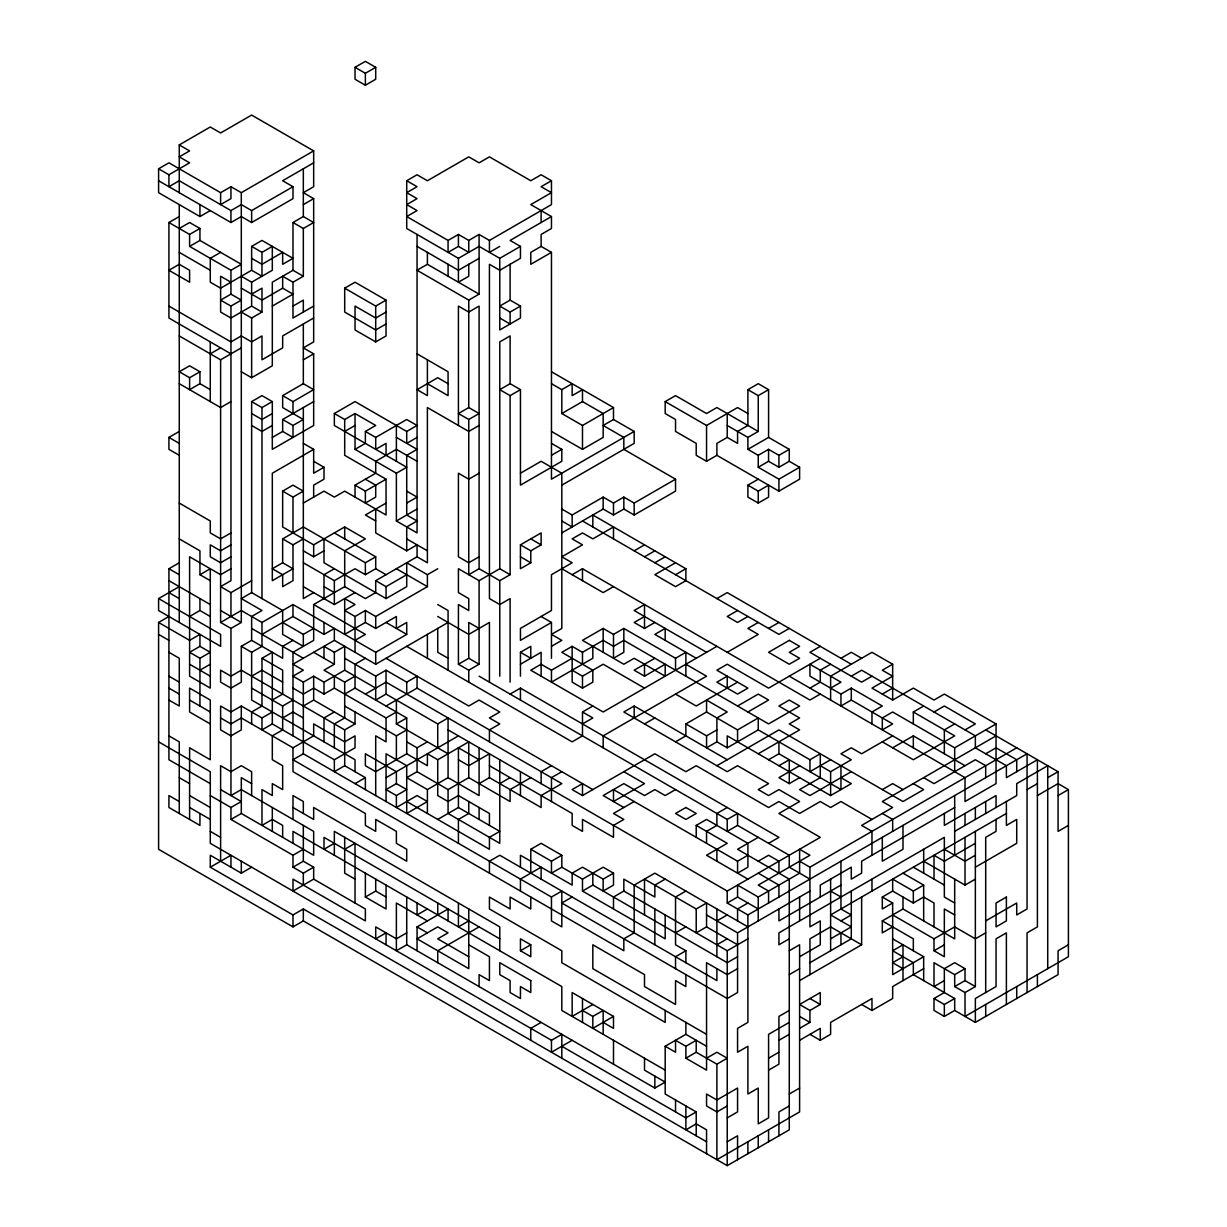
<?xml version="1.0" encoding="UTF-8"?>
<svg xmlns="http://www.w3.org/2000/svg" width="1227" height="1227" viewBox="0 0 1227 1227"><rect width="100%" height="100%" fill="white"/><g stroke="black" fill="none" stroke-linecap="round" stroke-linejoin="round"><path stroke-width="1.5" d="M179.265 192.67L179.265 144.924L210.277 127.01L220.615 132.976L251.642 115.077L313.667 150.89L313.667 186.703L303.33 192.67L313.667 198.636L313.667 341.904L303.33 347.87L313.667 353.836L313.667 425.478L272.317 449.343L272.317 401.597L261.98 395.631L251.642 401.597L251.642 592.61L282.655 610.509L282.655 634.39L303.33 646.338L303.33 634.39L282.655 622.457M210.277 210.584L199.94 216.55L158.59 192.67L158.59 168.789L168.927 162.823L220.615 192.67L230.952 186.703L241.305 192.67L313.667 150.89M158.59 168.789L168.927 174.771L189.602 162.823L179.265 156.857L189.602 150.89L179.265 144.924M355.032 67.316L365.37 61.35L375.707 67.316L375.707 79.264L365.37 85.23L355.032 79.264L355.032 67.316L365.37 73.283L375.707 67.316M230.952 353.836L168.927 318.023L168.927 222.516L179.265 216.55M179.265 228.483L189.602 222.516L199.94 228.483L199.94 240.431L241.305 264.296L230.952 270.277L189.602 246.397L189.602 234.449L199.94 228.483M168.927 174.771L168.927 186.703L179.265 180.737L230.952 210.584L241.305 204.602L251.642 210.584L292.992 186.703L292.992 198.636L251.642 222.516L241.305 216.55L230.952 222.516L158.59 180.737M313.667 162.823L282.655 180.737L292.992 186.703M189.602 246.397L199.94 240.431M220.615 252.363L210.277 258.33L210.277 282.21L220.615 288.176L251.642 270.277L261.98 276.244L261.98 252.363L251.642 246.397L251.642 270.277M303.33 204.602L313.667 198.636M251.642 246.397L261.98 240.431L292.992 258.33L282.655 264.296L282.655 252.363L261.98 264.296L251.642 258.33M292.992 222.516L303.33 216.55L313.667 222.516L303.33 228.483L292.992 222.516L292.992 270.277L303.33 276.244L303.33 228.483M261.98 252.363L272.317 246.397L272.317 270.277L251.642 282.21L241.305 276.244M406.72 180.737L417.057 174.771L427.395 180.737L468.76 156.857L479.097 162.823L489.435 156.857L530.785 180.737L541.122 174.771L551.46 180.737L551.46 204.602L489.435 240.431L479.097 234.449L468.76 240.431L458.423 234.449L448.07 240.431L406.72 216.55L417.057 210.584L406.72 204.602L417.057 198.636L406.72 192.67L417.057 186.703L406.72 180.737L406.72 228.483L458.423 258.33L479.097 246.397L499.772 258.33L520.447 246.397L520.447 258.33L499.772 270.277L489.435 264.296L489.435 598.577L499.772 604.543L510.11 598.577L510.11 682.151M230.952 294.143L220.615 300.124L230.952 306.09L241.305 300.124L230.952 294.143L230.952 270.277M251.642 294.143L261.98 288.176L261.98 312.057L251.642 318.023L241.305 312.057M292.992 270.277L272.317 282.21L272.317 365.784L251.642 377.717L241.305 371.75M261.98 312.057L251.642 306.09L230.952 318.023L220.615 312.057L220.615 276.244L230.952 282.21M272.317 306.09L292.992 294.143L282.655 288.176L261.98 300.124L241.305 288.176M282.655 288.176L282.655 276.244L292.992 282.21L303.33 276.244M210.277 353.836L220.615 347.87M292.992 306.09L303.33 300.124L303.33 312.057M189.602 377.717L199.94 371.75L199.94 383.683L189.602 389.649L189.602 377.717L179.265 371.75L189.602 365.784L199.94 371.75M179.265 335.937L220.615 359.802L241.305 347.87M313.667 306.09L292.992 318.023L292.992 282.21M386.045 323.989L375.707 329.971L344.695 312.057L344.695 288.176L355.032 282.21L386.045 300.124L386.045 335.937L375.707 341.904L355.032 329.971L355.032 306.09L375.707 318.023L386.045 312.057M313.667 318.023L282.655 335.937L282.655 347.87L261.98 359.802L261.98 335.937L251.642 341.904L241.305 335.937L230.952 341.904L168.927 306.09M551.46 180.737L541.122 186.703L551.46 192.67L530.785 204.602L551.46 216.55L551.46 228.483L541.122 234.449L541.122 246.397L530.785 252.363L530.785 264.296L551.46 252.363L551.46 479.19L634.175 431.444L634.175 443.376L561.813 485.171M479.097 294.143L427.395 264.296L417.057 270.277L468.76 300.109L479.097 294.143L479.097 234.449M468.76 240.431L468.76 252.363L458.423 246.397L448.07 252.363L448.07 240.431M344.695 288.176L375.707 306.09L386.045 300.124M179.265 455.324L168.927 449.343L168.927 437.41L179.265 431.444M230.952 401.597L220.615 407.563L179.265 383.683M303.33 359.802L313.667 353.836M479.097 258.33L458.423 270.277L417.057 246.397M499.772 246.397L489.435 252.363L489.435 240.431M551.46 216.55L510.11 240.431L520.447 246.397M251.642 401.597L261.98 407.563L272.317 401.597M282.655 395.631L303.33 383.683L313.667 389.649L292.992 401.597L282.655 395.631L282.655 407.563L303.33 419.496L292.992 425.478L282.655 419.496L282.655 431.444L272.317 437.41M272.317 413.53L261.98 419.496L251.642 413.53M272.317 425.478L261.98 431.444L251.642 425.478M282.655 419.496L313.667 401.597M520.447 306.09L510.11 300.109L499.772 306.09L510.11 312.057L520.447 306.09L520.447 318.023L499.772 329.956L499.772 258.33M334.342 413.53L344.695 419.496L355.032 413.53L355.032 449.343L396.382 473.223L406.72 467.257L334.342 425.478L334.342 413.53L355.032 401.597L406.72 431.444L406.72 443.376L417.057 437.41M313.667 497.104L313.667 485.171L324.005 479.19L324.005 467.257L313.667 473.223L313.667 449.343L272.317 473.223L272.317 580.678L292.992 568.73L282.655 562.764L272.317 568.73L282.655 574.696L282.655 586.644L292.992 580.678L292.992 544.849L303.33 538.883M344.695 431.444L355.032 425.478M355.032 449.343L365.37 443.376L365.37 431.444L375.707 425.478L355.032 413.53M282.655 491.137L292.992 485.156L303.33 491.137L292.992 497.104L282.655 491.137L282.655 526.95L313.667 544.849L344.695 526.95L365.37 538.883L344.695 550.831L344.695 586.644L313.667 604.543L313.667 640.356L292.992 652.304L292.992 735.863M365.37 431.444L375.707 437.41L406.72 419.496L417.057 425.478L406.72 431.444M210.277 783.624L168.927 759.743L168.927 568.73L179.265 562.764M230.952 532.917L220.615 538.883L210.277 532.917L210.277 520.984L179.265 503.07M230.952 544.849L220.615 550.831L210.277 544.849L210.277 556.797L220.615 562.764L230.952 556.797M303.33 503.07L324.005 491.137L334.342 497.104L344.695 491.137L386.045 515.003L386.045 479.19L344.695 455.324L344.695 419.496M468.76 407.563L458.423 413.53L468.76 419.496L479.097 413.53L468.76 407.563L468.76 300.109M520.447 389.649L510.11 383.683L499.772 389.649L510.11 395.631L520.447 389.649L520.447 485.156L561.813 461.291L561.813 449.343L551.46 443.376M158.59 598.577L220.615 634.39L220.615 646.338L158.59 610.525L158.59 598.577L179.265 586.644M179.265 538.883L199.94 550.831L199.94 574.696L210.277 568.73L210.277 688.117L189.602 676.184L189.602 556.797L220.615 574.696L230.952 568.73M355.032 497.104L355.032 485.171L375.707 473.223L375.707 461.291L396.382 449.343L417.057 461.291M282.655 562.764L282.655 538.883L303.33 526.95L365.37 562.764L375.707 556.797L375.707 568.73L365.37 574.696L355.032 568.73L334.342 580.662L303.33 562.764M355.032 485.171L365.37 491.137L386.045 479.19M479.097 425.478L468.76 431.444L427.395 407.563L427.395 562.764L417.057 556.797L375.707 580.662L375.707 592.61L365.37 598.577L344.695 586.644M758.24 837.351L737.565 849.283L789.268 879.13L789.268 1129.837L727.228 1165.65L303.33 920.91L292.992 926.891L158.59 849.283L158.59 622.457L168.927 616.491M561.813 389.665L572.15 383.683L572.15 395.631L582.488 389.665L582.488 401.597L561.813 413.53L561.813 389.665L551.46 383.683M189.602 616.491L199.94 610.509L210.277 616.491M230.952 306.09L230.952 580.678L220.615 586.644L230.952 592.61L251.642 580.678M386.045 503.07L365.37 515.003L375.707 520.984M251.642 592.61L241.305 598.577L261.98 610.509L251.642 616.491L251.642 640.356L282.655 658.27L282.655 646.338L292.992 640.356M303.33 550.831L313.667 556.797L324.005 550.831M406.72 503.07L417.057 497.104L406.72 491.137M241.305 192.67L241.305 622.457L230.952 628.423L220.615 622.457L241.305 610.509L261.98 622.457L292.992 604.543L375.707 652.304L406.72 634.39L406.72 622.457L396.382 628.423L396.382 616.491L375.707 628.423L365.37 622.457L365.37 610.509L355.032 616.491L344.695 610.509L355.032 604.543L344.695 598.577L344.695 634.39L365.37 622.457M396.382 473.223L396.382 520.984L417.057 509.036M479.097 473.223L468.76 479.19L458.423 473.223L458.423 556.797L468.76 562.764L479.097 556.797M199.94 646.338L189.602 652.304L199.94 658.27L210.277 652.304L199.94 646.338L199.94 634.39L189.602 640.356L158.59 622.457M334.342 568.73L324.005 574.696L324.005 598.577M561.813 413.53L582.488 425.478L613.5 407.563L613.5 419.511L634.175 431.444M313.667 592.61L303.33 598.577L303.33 407.563M520.447 473.223L541.122 461.291L561.813 473.223L561.813 628.423L551.46 634.39L561.813 640.356L551.46 646.338M551.46 455.324L561.813 449.343M613.5 419.511L603.163 425.478L623.837 437.41L623.837 449.343L675.54 479.19L675.54 491.137L634.175 515.003L623.837 509.036L613.5 515.003L603.163 509.036L561.813 532.917M199.94 670.203L210.277 664.236M355.032 711.997L355.032 723.93L344.695 729.896L241.305 670.203L230.952 676.184L220.615 670.203L220.615 682.151L230.952 688.117L241.305 682.151L241.305 646.338L251.642 640.356M261.98 634.39L292.992 616.491L292.992 604.543M375.707 509.036L375.707 532.917L406.72 550.831L417.057 544.849L417.057 556.797M551.46 431.444L582.488 449.343L603.163 437.41L603.163 413.53L582.488 401.597M747.903 437.41L747.903 449.343L758.24 455.324L758.24 467.257L768.577 461.291L778.93 467.257L789.268 461.291L799.605 467.257L799.605 479.19L778.93 491.137L716.89 455.324L706.553 461.291L696.215 455.324L696.215 443.376L675.54 431.444L675.54 419.496L665.187 413.53L665.187 401.597L675.54 395.631L706.553 413.53L716.89 407.563L758.24 431.444L747.903 437.41L727.228 425.478M241.305 646.338L251.642 652.304L261.98 646.338L261.98 622.457M303.33 586.644L334.342 604.543L355.032 592.61M251.642 723.93L251.642 711.997L261.98 706.031L261.98 658.27L272.317 652.304L272.317 723.93L334.342 759.743L355.032 747.81L355.032 735.863L344.695 741.844L313.667 723.93L313.667 735.863L292.992 747.81L241.305 717.964L230.952 723.93L220.615 717.964M303.33 634.39L313.667 628.423M375.707 580.662L386.045 586.644L406.72 574.696M251.642 676.184L261.98 670.203L282.655 682.151M292.992 616.491L324.005 634.39L334.342 628.423L334.342 640.356L292.992 664.236L303.33 670.203L292.992 676.184L303.33 682.151L313.667 676.184L324.005 682.151L344.695 670.203L375.707 688.117M324.005 538.883L324.005 562.764L386.045 598.577L406.72 586.644L406.72 562.764L427.395 574.696L437.732 568.73M716.89 455.324L716.89 443.376L727.228 437.41L737.565 443.376L737.565 431.444L747.903 425.478L747.903 389.665L758.24 383.683L768.577 389.665L768.577 437.41L747.903 449.343M365.37 610.509L375.707 616.491L427.395 586.644L427.395 574.696M665.187 401.597L706.553 425.478L737.565 407.563L747.903 413.53M747.903 389.665L758.24 395.631L768.577 389.665M241.305 706.031L230.952 711.997L220.615 706.031L220.615 729.896L230.952 735.863L241.305 729.896L241.305 706.031L261.98 717.964L272.317 711.997M324.005 658.27L324.005 646.338L334.342 652.304L344.695 646.338L344.695 670.203M355.032 640.356L365.37 634.39L313.667 604.543M510.11 395.631L510.11 574.696L499.772 580.662L479.097 568.73L468.76 574.696L468.76 419.496M520.447 544.849L541.122 532.917L541.122 544.849L530.785 550.831L520.447 544.849L520.447 568.73L530.785 562.764L530.785 550.831M561.813 509.036L572.15 515.003L603.163 497.104L613.5 503.07L623.837 497.104L634.175 503.07L675.54 479.19M272.317 700.05L282.655 694.083L282.655 670.203L261.98 658.27M334.342 652.304L334.342 664.236L324.005 670.203L344.695 682.151L344.695 717.964L334.342 723.93L334.342 747.81M479.097 580.662L479.097 664.236L468.76 670.203L458.423 664.236L458.423 604.543L468.76 610.509L468.76 598.577L458.423 592.61L458.423 568.73L479.097 580.662L499.772 568.73L510.11 574.696M251.642 688.117L282.655 706.031L292.992 700.05M365.37 658.27L355.032 664.236L355.032 688.117L406.72 717.964L406.72 753.777L427.395 765.709L427.395 753.777L437.732 759.743L468.76 741.844L468.76 777.657L448.07 789.59L448.07 813.47L499.772 843.317L499.772 759.743M272.317 723.93L261.98 729.896L261.98 717.964M282.655 717.964L292.992 711.997L303.33 717.964M303.33 706.031L313.667 700.05L355.032 723.93M292.992 688.117L303.33 694.083L313.667 688.117L324.005 694.083L334.342 688.117L386.045 717.964L396.382 711.997M344.695 682.151L355.032 676.184M334.342 640.356L375.707 664.236L448.07 622.457M344.695 694.083L355.032 688.117M344.695 658.27L375.707 676.184L386.045 670.203L406.72 682.151L417.057 676.184L417.057 688.117L386.045 706.016M758.24 455.324L768.577 449.343L778.93 455.324L789.268 449.343L789.268 461.291M334.342 711.997L324.005 717.964L324.005 741.844M365.37 694.083L386.045 682.151L561.813 783.624L541.122 795.556L541.122 807.504L489.435 777.657L479.097 783.624M572.15 574.696L582.488 568.73L809.943 700.05L820.28 694.083M448.07 789.59L417.057 771.691L406.72 777.657L427.395 789.59L448.07 777.657L448.07 717.964L437.732 723.93L386.045 694.083L375.707 700.05L375.707 676.184M634.175 550.831L644.512 544.849M747.903 485.171L758.24 491.137L768.577 485.171L768.577 497.104L758.24 503.07L747.903 497.104L747.903 485.171L758.24 479.19M551.46 897.029L551.46 920.91L561.813 926.876L561.813 891.063L551.46 897.029L303.33 753.777L292.992 759.743L623.837 950.756L623.837 938.824L634.175 932.857L634.175 885.096L654.85 873.164L747.903 926.876M458.423 664.236L468.76 658.27L479.097 664.236M644.512 556.797L654.85 550.831M758.24 467.257L778.93 479.19L799.605 467.257M210.277 795.556L230.952 807.504L241.305 801.538L220.615 789.59M551.46 658.27L551.46 622.457L520.447 640.356L520.447 628.423L551.46 610.509L551.46 574.696L572.15 562.764L561.813 556.797L582.488 544.849L572.15 538.883L582.488 532.917L592.825 538.883L613.5 526.95L613.5 538.883M613.5 586.644L603.163 592.61L561.813 568.73M654.85 562.764L665.187 556.797M230.952 807.504L230.952 819.437L241.305 813.47L313.667 855.25L313.667 831.385L241.305 789.59L230.952 795.556L230.952 628.423M396.382 700.05L396.382 723.93L406.72 717.964M520.447 652.304L530.785 646.338L530.785 658.27L520.447 652.304L520.447 676.184M675.54 562.764L654.85 574.696L675.54 586.644L685.878 580.678L685.878 568.73L592.825 515.018L592.825 526.95M365.37 789.59L365.37 777.657L344.695 765.709L334.342 771.691L334.342 759.743M344.695 706.016L396.382 735.863L406.72 729.896M520.447 664.236L541.122 652.304L541.122 676.184M675.54 574.696L685.878 568.73M572.15 646.338L561.813 652.304L592.825 670.203L592.825 682.151L582.488 688.117L572.15 682.151L572.15 646.338L582.488 652.304L603.163 640.356L613.5 646.338L623.837 640.356L768.577 723.93L799.605 706.016L789.268 700.05L778.93 706.016L799.605 717.964L789.268 723.93L799.605 729.896L758.24 753.777M685.878 676.184L685.878 652.304L675.54 658.27L623.837 628.423L613.5 634.39L603.163 628.423L582.488 640.356L623.837 664.236L634.175 658.27L665.187 676.184L665.187 664.236L644.512 676.184L634.175 670.203L654.85 658.27M251.642 867.198L241.305 873.164L210.277 855.25L210.277 867.198L230.952 855.25L230.952 867.198M355.032 783.624L365.37 777.657M406.72 753.777L375.707 771.691L365.37 765.709L365.37 753.777L396.382 771.691L396.382 783.624L406.72 789.59L396.382 795.556L386.045 789.59L396.382 783.624M406.72 741.844L417.057 747.81L427.395 741.844M510.11 694.083L520.447 688.117L778.93 837.351L768.577 843.317M716.89 646.338L603.163 711.997L530.785 670.203L541.122 664.236L551.46 670.203L572.15 658.27M644.512 616.491L634.175 622.457L644.512 628.423L654.85 622.457M386.045 777.657L458.423 735.863M572.15 670.203L582.488 676.184L603.163 664.236L644.512 688.117M716.89 598.577L727.228 592.61L851.293 664.236M230.952 819.437L292.992 855.25L303.33 849.283M292.992 855.25L292.992 867.198L303.33 861.216L313.667 867.198L313.667 879.13L292.992 891.063L292.992 879.13L365.37 920.91L365.37 908.977L313.667 879.13M334.342 843.317L324.005 849.283L324.005 837.351L499.772 938.824M737.565 610.525L727.228 616.491L737.565 622.457L747.903 616.491M292.992 867.198L303.33 873.164L313.667 867.198M344.695 849.283L355.032 843.317L355.032 903.011M406.72 646.338L572.15 741.844L582.488 735.863L582.488 711.997L592.825 706.016M582.488 723.93L592.825 717.964L582.488 711.997M758.24 622.457L747.903 628.423L758.24 634.39L727.228 652.304M437.732 819.437L458.423 807.504L458.423 747.81L479.097 759.743M499.772 783.624L510.11 777.657M727.228 759.743L634.175 706.016L623.837 711.997L727.228 771.691L737.565 765.709L768.577 783.624L758.24 789.59L768.577 795.556L778.93 789.59L799.605 801.522L778.93 813.47L820.28 837.351L727.228 891.063L448.07 729.896M768.577 628.423L778.93 622.457M210.277 867.198L292.992 914.943L303.33 908.977L706.553 1141.77M530.785 777.657L510.11 789.59L510.11 801.522L468.76 777.657M551.46 765.709L541.122 771.691L541.122 783.624M789.268 628.423L778.93 634.39L582.488 520.984M561.813 771.691L551.46 777.657L551.46 801.522M644.512 723.93L654.85 717.964M365.37 873.164L365.37 897.044L375.707 891.063L386.045 897.044M737.565 682.151L696.215 706.016L675.54 694.083M685.878 723.93L706.553 711.997L737.565 729.896L758.24 717.964L758.24 729.896L727.228 747.81L716.89 741.844L706.553 747.81L706.553 735.863L685.878 723.93L685.878 735.863L675.54 741.844M820.28 646.338L809.943 652.304L861.63 682.151L871.968 676.184M582.488 795.556L582.488 783.624L572.15 789.59L582.488 795.556L654.85 753.777L685.878 771.691L696.215 765.709L768.577 807.504L778.93 801.522L799.605 813.47L820.28 801.522L830.618 807.504L840.955 801.522L871.968 819.437M737.565 706.016L758.24 694.083L768.577 700.05L747.903 711.997M820.28 658.27L768.577 688.117L727.228 664.236L716.89 670.203L747.903 688.117L737.565 694.083L716.89 682.151L727.228 676.184L727.228 688.117M706.553 735.863L716.89 729.896M830.618 664.236L820.28 670.203L820.28 682.151L809.943 688.117M840.955 658.27L851.293 652.304L861.63 658.27M427.395 908.977L417.057 914.943L417.057 903.011M530.785 849.283L541.122 843.317L561.813 855.25L561.813 867.198L551.46 873.164L551.46 861.216L530.785 849.283L530.785 873.164M406.72 932.857L396.382 938.824L375.707 926.891L375.707 938.824L386.045 932.857L386.045 944.79M417.057 950.756L417.057 926.891L448.07 908.977L448.07 920.91M634.175 801.522L613.5 813.47L623.837 819.437L613.5 825.403L613.5 837.351L582.488 819.437L582.488 831.369L572.15 825.403L572.15 813.47L489.435 765.709M830.618 688.117L840.955 682.151L809.943 664.236L809.943 676.184L840.955 694.083L851.293 688.117L882.305 706.016L871.968 711.997L871.968 723.93M851.293 676.184L861.63 670.203L975.358 735.863L975.358 747.81L1006.385 765.709L1006.385 777.657L1037.398 759.743L1037.398 926.891L1027.06 932.857L1027.06 992.551M406.72 897.044L406.72 944.79L396.382 950.756L396.382 903.011L427.395 920.91M551.46 861.216L561.813 855.25M675.54 789.59L665.187 795.556L654.85 789.59L644.512 795.556L623.837 783.624L603.163 795.556L623.837 807.504M716.89 765.709L778.93 729.896L902.995 801.522L923.67 789.59L913.333 783.624M892.658 700.05L892.658 664.236L882.305 670.203L892.658 676.184L871.968 688.117L892.658 700.05L913.333 688.117L934.008 700.05L944.345 694.083L996.048 723.93L996.048 783.624L965.02 801.522L965.02 777.657L789.268 676.184M996.048 723.93L954.683 747.81L892.658 711.997L882.305 717.964L882.305 729.896L892.658 723.93L851.293 700.05L840.955 706.016L840.955 694.083M468.76 920.91L458.423 926.891L458.423 903.011M479.097 926.891L437.732 950.756L437.732 962.704M768.577 759.743L778.93 753.777L840.955 789.59L840.955 765.709M882.305 694.083L892.658 688.117M561.813 867.198L582.488 879.13L603.163 867.198L613.5 873.164L613.5 885.096L603.163 891.063L603.163 879.13L613.5 873.164M778.93 765.709L789.268 759.743L789.268 783.624L799.605 777.657M572.15 897.029L561.813 903.011L727.228 998.517L737.565 992.536L737.565 932.857L809.943 891.063M582.488 879.13L582.488 891.063L592.825 885.096L727.228 962.689L737.565 956.723M696.215 837.351L696.215 825.403L706.553 819.437L747.903 843.317L747.903 867.182L737.565 873.164L737.565 861.216L747.903 855.25M727.228 807.504L716.89 813.47L716.89 825.403L706.553 831.369L706.553 843.317M799.605 765.709L778.93 777.657L789.268 783.624M758.24 729.896L809.943 759.743L820.28 753.777L820.28 777.657L799.605 789.59L809.943 795.556L851.293 771.691M479.097 676.184L727.228 819.437L737.565 813.47L737.565 825.403L789.268 855.25L789.268 867.182L809.943 879.13M830.618 759.743L809.943 771.691L809.943 759.743M913.333 723.93L913.333 711.997L923.67 706.016M520.447 950.756L530.785 944.79L530.785 956.723L520.447 950.756L520.447 938.824L530.785 944.79M747.903 938.824L727.228 950.756L623.837 891.063L613.5 897.029L613.5 908.977M737.565 825.403L727.228 831.369L727.228 819.437M820.28 765.709L830.618 771.691L851.293 759.743L840.955 753.777L851.293 747.81L861.63 753.777L892.658 735.863M934.008 711.997L944.345 706.016L975.358 723.93L965.02 729.896M665.187 879.13L654.85 885.096L654.85 897.029L623.837 879.13L623.837 891.063M892.658 747.81L913.333 735.863L965.02 765.709M727.228 747.81L727.228 735.863L830.618 795.556L851.293 783.624L840.955 777.657M954.683 723.93L944.345 729.896L944.345 753.777M685.878 891.063L675.54 897.029L675.54 944.79L685.878 950.756L685.878 962.704M758.24 861.216L768.577 855.25L778.93 861.216L778.93 873.164M882.305 789.59L892.658 783.624L902.995 789.59M696.215 908.977L706.553 903.011L706.553 926.876L696.215 932.857L696.215 908.977L644.512 879.13L644.512 914.943M996.048 735.863L882.305 801.522L892.658 807.504L861.63 825.403L871.968 831.369L871.968 855.25M675.54 932.857L685.878 926.876M727.228 891.063L727.228 903.011L737.565 897.029L758.24 908.977M985.695 753.777L996.048 747.81L1016.723 759.743L1016.723 771.691M541.122 1022.398L530.785 1028.364L530.785 1040.297M716.89 920.91L727.228 914.943M747.903 903.011L737.565 908.977L737.565 920.91M737.565 897.029L737.565 885.096L758.24 897.029L799.605 873.164L799.605 849.283L809.943 855.25L758.24 885.096L768.577 891.063L768.577 903.011M799.605 861.216L809.943 867.182L1016.723 747.81M592.825 1004.484L572.15 1016.416L572.15 992.551L613.5 1016.416L613.5 1028.364L603.163 1022.382M685.878 950.756L675.54 956.723L675.54 968.67M727.228 903.011L747.903 914.943L1027.06 753.777L1027.06 908.977L1016.723 914.943L1016.723 903.011L985.695 920.91M158.59 741.844L210.277 771.691L210.277 843.317L551.46 1040.297L561.813 1034.33L561.813 1058.211M582.488 1010.45L592.825 1016.416L603.163 1010.45L603.163 1034.33M716.89 944.79L727.228 938.824M954.683 807.504L861.63 861.216L861.63 873.164L851.293 879.13L851.293 867.198L820.28 885.096L820.28 897.029M572.15 1040.297L551.46 1052.229L551.46 1040.297M613.5 1016.416L592.825 1028.364L592.825 1016.416M840.955 885.096L778.93 920.91L778.93 908.977M954.683 831.369L1016.723 795.556L1016.723 783.624L1047.735 765.709L1047.735 968.67M1027.06 789.59L1037.398 783.624M1047.735 777.657L1058.073 771.691L1058.073 831.369L1068.41 825.403M737.565 968.67L727.228 974.637L706.553 962.704L706.553 1070.143L685.878 1058.211L685.878 1046.263L675.54 1040.297L675.54 1052.229L665.187 1046.263L665.187 1094.024L696.215 1111.923L696.215 1135.803M789.268 938.824L778.93 944.79L778.93 932.857L944.345 837.351L944.345 897.044L954.683 903.011M1006.385 813.47L830.618 914.943L851.293 926.891L830.618 938.824M1037.398 795.556L1058.073 783.624L1068.41 789.59L1068.41 956.723L965.02 1016.416L965.02 992.551L975.358 986.569L975.358 831.369M789.268 950.756L799.605 944.79L799.605 1111.923L716.89 1159.684L716.89 1064.177L727.228 1058.211L716.89 1052.229L706.553 1058.211M840.955 920.91L851.293 914.943L840.955 908.977L840.955 861.216M923.67 980.603L923.67 956.723L892.658 974.637L892.658 903.011L882.305 908.977L882.305 897.044L892.658 891.063L892.658 879.13L913.333 891.063L923.67 885.096L923.67 920.91M975.358 843.317L944.345 861.216L934.008 855.25L934.008 879.13M1058.073 795.556L1068.41 789.59M799.605 956.723L820.28 944.79L820.28 920.91L809.943 926.876L809.943 867.182M975.358 855.25L965.02 861.216L944.345 849.283M665.187 1046.263L685.878 1034.33L706.553 1046.263M789.268 974.637L799.605 968.67M809.943 962.704L851.293 938.824L851.293 891.063M892.658 926.876L882.305 932.857L882.305 920.91L902.995 908.977L954.683 938.824L954.683 879.13M892.658 891.063L913.333 903.011L923.67 897.044L934.008 903.011L934.008 926.891M975.358 867.198L1016.723 843.317L1016.723 819.437L1006.385 825.403L1006.385 801.522M685.878 1046.263L696.215 1040.297L696.215 1052.229L685.878 1058.211M799.605 980.603L861.63 944.79L861.63 897.044M923.67 861.216L965.02 885.096L975.358 879.13M406.72 944.79L654.85 1088.058L665.187 1082.076L644.512 1070.143L644.512 1058.211M789.268 1010.45L778.93 1016.416L778.93 1064.177L768.577 1070.143M789.268 1022.382L768.577 1034.33L768.577 1117.889L758.24 1123.871L758.24 1088.058L747.903 1094.024L747.903 1046.263L737.565 1052.229L737.565 1028.364L747.903 1022.382L747.903 914.943M809.943 1010.45L820.28 1004.484L820.28 992.551L799.605 1004.484L809.943 1010.45L809.943 1022.382L799.605 1028.364M902.995 956.723L892.658 962.704L902.995 968.67M892.658 914.943L934.008 938.824L954.683 926.891L975.358 938.824L985.695 932.857M778.93 1040.297L789.268 1034.33M934.008 938.824L934.008 950.756L944.345 944.79M768.577 1058.211L778.93 1052.229M799.605 1040.297L820.28 1028.364L820.28 1040.297L830.618 1034.33L830.618 1022.398L871.968 998.517L871.968 1010.45L861.63 1004.484M923.67 968.67L892.658 986.569L892.658 998.517L871.968 1010.45M696.215 1111.923L685.878 1117.889L561.813 1046.263M727.228 1105.956L716.89 1111.923L706.553 1105.956L706.553 1094.024L716.89 1099.99L737.565 1088.058L737.565 1111.923L727.228 1117.889M944.345 980.603L934.008 986.569L934.008 962.704L954.683 974.637L965.02 968.67L965.02 980.603L954.683 986.569L954.683 974.637M1068.41 944.79L1058.073 950.756L1058.073 974.637L975.358 1022.398L954.683 1010.45L944.345 1016.416L934.008 1010.45L934.008 998.517L944.345 992.551L944.345 968.67L954.683 962.704L965.02 968.67M789.268 1094.024L799.605 1088.058M934.008 998.517L944.345 1004.484L954.683 998.517L954.683 1010.45M727.228 1141.77L737.565 1135.803L737.565 1159.684M789.268 1105.956L778.93 1111.923L778.93 1135.803M541.122 246.397L551.46 252.363M768.577 437.41L789.268 449.343M499.772 318.023L510.11 323.989L510.11 312.057M551.46 371.75L613.5 407.563M417.057 353.836L448.07 371.75L448.07 395.631L427.395 383.683M168.927 222.516L189.602 234.449M448.07 383.683L437.732 377.717L417.057 389.649L427.395 395.631L427.395 359.802M179.265 252.363L210.277 270.277M892.658 664.236L871.968 652.304L830.618 676.184L830.618 700.05M985.695 729.896L1058.073 771.691M913.333 711.997L954.683 735.863L913.333 759.743L882.305 741.844M561.813 520.984L572.15 526.95L572.15 515.003M396.382 437.41L417.057 449.343L406.72 455.324L406.72 515.003L417.057 520.984L406.72 526.95L406.72 550.831M530.785 538.883L541.122 544.849M706.553 652.304L634.175 610.525L644.512 604.543L644.512 628.423M923.67 777.657L934.008 783.624L975.358 759.743L985.695 765.709L985.695 777.657M520.447 556.797L530.785 562.764M696.215 658.27L654.85 634.39L665.187 628.423L665.187 640.356M199.94 383.683L210.277 389.649M282.655 431.444L292.992 437.41L292.992 425.478M303.33 443.376L313.667 449.343M365.37 479.19L375.707 485.171L375.707 497.104L365.37 503.07L365.37 491.137M685.878 664.236L706.553 676.184L603.163 735.863L603.163 747.81M313.667 461.291L324.005 467.257M396.382 520.984L417.057 532.917L417.057 234.449M406.72 538.883L427.395 550.831M541.122 616.491L551.46 622.457M882.305 813.47L892.658 819.437L892.658 831.369M168.927 437.41L179.265 443.376M334.342 532.917L375.707 556.797M396.382 568.73L427.395 586.644M913.333 867.198L944.345 885.096M375.707 568.73L386.045 574.696M437.732 604.543L448.07 610.509L448.07 670.203M479.097 628.423L468.76 622.457L468.76 658.27M902.995 873.164L923.67 885.096M437.732 616.491L468.76 634.39L489.435 622.457L489.435 682.151M954.683 914.943L944.345 908.977L944.345 956.723L934.008 950.756M282.655 538.883L292.992 544.849M882.305 897.044L892.658 903.011M324.005 586.644L334.342 592.61M386.045 622.457L406.72 634.39M448.07 658.27L437.732 652.304L437.732 628.423M623.837 771.691L644.512 783.624L613.5 801.522L613.5 789.59L737.565 861.216M830.618 891.063L840.955 897.029M882.305 920.91L913.333 938.824L913.333 950.756M696.215 825.403L727.228 843.317L706.553 855.25L747.903 879.13M892.658 938.824L923.67 956.723M965.02 980.603L975.358 986.569M386.045 658.27L468.76 706.016L479.097 700.05L499.772 711.997L489.435 717.964L499.772 723.93L489.435 729.896L489.435 741.844M758.24 873.164L778.93 885.096L778.93 897.029M954.683 986.569L965.02 992.551M417.057 688.117L592.825 789.59M861.63 944.79L830.618 926.876L809.943 938.824L809.943 974.637M954.683 998.517L913.333 974.637L913.333 962.704L892.658 950.756L902.995 944.79L902.995 980.603M199.94 574.696L210.277 580.678M168.927 568.73L179.265 574.696M313.667 652.304L334.342 664.236M168.927 580.678L210.277 604.543M220.615 610.509L241.305 622.457M251.642 628.423L303.33 658.27M168.927 592.61L179.265 598.577M396.382 723.93L448.07 753.777M458.423 759.743L468.76 765.709L489.435 753.777L489.435 777.657M706.553 914.943L737.565 932.857M448.07 777.657L479.097 795.556L479.097 747.81M706.553 926.876L737.565 944.79M603.163 879.13L582.488 867.198L572.15 873.164L572.15 885.096L520.447 855.25L520.447 867.198M809.943 998.517L820.28 1004.484M158.59 634.39L168.927 640.356M458.423 807.504L499.772 831.369L489.435 837.351L489.435 849.283L406.72 801.538M168.927 652.304L179.265 658.27L179.265 706.031L168.927 700.05M189.602 664.236L210.277 676.184M582.488 891.063L665.187 938.824L665.187 914.943M799.605 1016.416L809.943 1022.382M809.943 1034.33L820.28 1040.297M168.927 676.184L179.265 682.151M168.927 688.117L179.265 694.083M189.602 700.05L210.277 711.997M210.277 723.93L189.602 711.997L189.602 688.117L210.277 700.05L210.277 759.743L189.602 747.81L189.602 819.437M706.553 1034.33L592.825 968.67L592.825 944.79L644.512 974.637L644.512 986.569L675.54 1004.484L675.54 980.603L685.878 986.569L685.878 974.637M168.927 735.878L179.265 741.844L179.265 813.47M251.642 783.624L241.305 777.657L241.305 813.47M292.992 807.504L313.667 819.437L313.667 807.504L406.72 861.216L406.72 849.283L396.382 843.317L396.382 831.369L375.707 819.437L375.707 831.369L365.37 825.403L365.37 813.47L292.992 771.691L292.992 747.81M696.215 1052.229L716.89 1064.177M179.265 777.657L189.602 783.624M355.032 879.13L344.695 873.164L344.695 837.351M468.76 944.79L489.435 956.723L489.435 980.603L479.097 974.637L479.097 986.569M189.602 795.556L210.277 807.504M365.37 897.044L386.045 908.977L386.045 885.096M417.057 926.891L427.395 932.857M468.76 956.723L437.732 938.824L448.07 932.857L437.732 926.891L417.057 938.824L468.76 968.67L468.76 908.977M665.187 1070.143L561.813 1010.45L561.813 986.569L292.992 831.385L292.992 843.317M179.265 801.538L168.927 795.556L168.927 807.504L199.94 825.403L199.94 813.47M189.602 807.504L210.277 819.437M210.277 831.385L220.615 837.351M1037.398 974.637L1037.398 986.569M1016.723 986.569L1016.723 998.517M1006.385 1004.484L1006.385 932.857L996.048 938.824L996.048 986.569L975.358 998.517L975.358 1022.398M996.048 807.504L996.048 795.556L944.345 825.403L944.345 813.47M996.048 819.437L996.048 831.369L985.695 837.351L985.695 992.551M985.695 801.522L985.695 813.47M985.695 1004.484L985.695 1016.416M975.358 807.504L975.358 819.437M965.02 813.47L965.02 825.403M965.02 837.351L965.02 885.096M954.683 747.81L954.683 771.691M954.683 795.556L954.683 855.25M944.345 1004.484L944.345 1016.416M923.67 849.283L923.67 873.164M913.333 735.863L913.333 747.81M913.333 891.063L913.333 903.011M902.995 825.403L902.995 849.283L882.305 861.216L882.305 837.351M902.995 897.044L902.995 908.977M871.968 879.13L871.968 891.063M851.293 688.117L851.293 700.05M840.955 932.857L840.955 944.79M830.618 771.691L830.618 795.556M830.618 879.13L830.618 950.756M799.605 897.029L799.605 920.91M778.93 455.324L778.93 467.257M778.93 479.19L778.93 491.137M778.93 741.844L778.93 753.777M768.577 449.343L768.577 461.291M768.577 1129.837L768.577 1141.77M758.24 395.631L758.24 431.444M758.24 491.137L758.24 503.07M758.24 897.029L758.24 920.91M758.24 1135.803L758.24 1147.736M747.903 1141.77L747.903 1153.717M737.565 729.896L737.565 741.844M727.228 413.53L727.228 437.41M727.228 950.756L727.228 1165.65M716.89 741.844L716.89 717.964L727.228 711.997L706.553 700.05L706.553 711.997M716.89 849.283L716.89 861.216M716.89 908.977L716.89 956.723M716.89 968.67L716.89 980.603L499.772 855.25L489.435 861.216L489.435 873.164M706.553 425.478L706.553 461.291M706.553 1153.717L706.553 1129.837L696.215 1123.871L685.878 1129.837L685.878 1105.956M685.878 1022.382L685.878 1034.33M675.54 658.27L675.54 670.203M675.54 1099.99L675.54 1111.923M665.187 1010.45L665.187 1022.382L561.813 962.704L561.813 950.756L489.435 908.977L489.435 897.044L510.11 908.977L510.11 897.044L530.785 908.977L530.785 897.029M654.85 908.977L654.85 944.79M654.85 1076.11L654.85 1088.058M644.512 664.236L644.512 676.184M634.175 503.07L634.175 515.003M634.175 706.016L634.175 717.964M623.837 497.104L623.837 509.036M623.837 628.423L623.837 652.304L613.5 658.27L613.5 634.39M613.5 503.07L613.5 515.003M613.5 1040.297L613.5 1064.177M603.163 497.104L603.163 509.036M603.163 628.423L603.163 652.304M592.825 646.338L592.825 658.27L551.46 682.151L551.46 670.203M592.825 873.164L592.825 885.096M582.488 425.478L582.488 449.343M582.488 568.73L582.488 580.678M582.488 652.304L582.488 664.236M582.488 676.184L582.488 688.117M582.488 998.517L582.488 1022.382M541.122 210.584L541.122 222.516M541.122 879.13L541.122 867.198L520.447 879.13L520.447 891.063M520.447 688.117L520.447 700.05M520.447 771.691L520.447 795.556M510.11 264.296L510.11 300.109M510.11 383.683L510.11 335.937L499.772 341.904L499.772 568.73M499.772 580.662L499.772 676.184M499.772 950.756L499.772 926.876L334.342 831.369L334.342 855.25M489.435 825.403L489.435 813.47L458.423 795.556L448.07 801.538L437.732 795.556L437.732 759.743M479.097 568.73L479.097 306.09L468.76 312.057L458.423 306.09L458.423 425.478M479.097 807.504L479.097 819.437M468.76 264.296L468.76 276.244L458.423 282.21L458.423 258.33M468.76 670.203L468.76 682.151M468.76 801.538L468.76 813.47L458.423 819.437L458.423 843.317M458.423 234.449L458.423 246.397M448.07 264.296L448.07 276.244M437.732 723.93L437.732 747.81M437.732 903.011L437.732 914.943M427.395 252.363L427.395 264.296M427.395 634.39L427.395 658.27M427.395 789.59L427.395 813.47M417.057 747.81L417.057 771.691M406.72 682.151L406.72 694.083M396.382 425.478L396.382 461.291M396.382 735.863L396.382 759.743M396.382 795.556L396.382 807.504L417.057 795.556L427.395 801.538L406.72 813.47L406.72 765.709L386.045 753.777L386.045 801.538M386.045 455.324L386.045 443.376L375.707 449.343L375.707 437.41M386.045 586.644L386.045 598.577M386.045 670.203L386.045 694.083M386.045 717.964L386.045 741.844L375.707 735.863L375.707 795.556M375.707 306.09L375.707 341.904M375.707 616.491L375.707 628.423M375.707 652.304L375.707 664.236M375.707 879.13L375.707 891.063M365.37 73.283L365.37 85.23M365.37 562.764L365.37 574.696M355.032 616.491L355.032 652.304M355.032 771.691L355.032 759.743L251.642 700.05L251.642 652.304M344.695 526.95L344.695 538.883M344.695 729.896L344.695 765.709M334.342 580.662L334.342 604.543M334.342 676.184L334.342 688.117M324.005 622.457L324.005 634.39M324.005 682.151L324.005 694.083M313.667 544.849L313.667 556.797M313.667 676.184L313.667 700.05M303.33 168.789L303.33 216.55M303.33 323.989L303.33 383.683M303.33 682.151L303.33 753.777M303.33 813.47L303.33 801.538L292.992 795.556L292.992 819.437M303.33 825.403L303.33 861.216M303.33 873.164L303.33 885.096M303.33 908.977L303.33 920.91M292.992 401.597L292.992 413.53M292.992 497.104L292.992 532.917M292.992 914.943L292.992 926.891M282.655 706.031L282.655 729.896L272.317 735.863L272.317 759.743L282.655 765.709L282.655 789.59L272.317 783.624L272.317 795.556L261.98 789.59L261.98 825.403L272.317 819.437L282.655 825.403L282.655 837.351M272.317 807.504L272.317 831.385M261.98 407.563L261.98 598.577M251.642 210.584L251.642 222.516M251.642 282.21L251.642 306.09M251.642 318.023L251.642 377.717M251.642 795.556L251.642 771.691L241.305 765.709L230.952 771.691L220.615 765.709L220.615 861.231M241.305 861.231L241.305 873.164M230.952 186.703L230.952 198.636L220.615 204.602L220.615 192.67M230.952 210.584L230.952 222.516M230.952 592.61L230.952 616.491M220.615 359.802L220.615 622.457M210.277 341.904L210.277 401.597M199.94 204.602L199.94 216.55M199.94 598.577L199.94 610.509M199.94 658.27L199.94 706.031M179.265 204.602L179.265 622.457M179.265 264.296L168.927 270.277L189.602 282.21L189.602 270.277L179.265 264.296M789.268 640.356L768.577 652.304L789.268 664.236L799.605 658.27L789.268 652.304L799.605 646.338L789.268 640.356M685.878 807.504L675.54 813.47L685.878 819.437L696.215 813.47L685.878 807.504M1006.385 897.044L996.048 903.011L996.048 926.876L1006.385 920.91L1006.385 897.044M530.785 980.603L499.772 962.704L499.772 974.637L510.11 980.603L510.11 992.551L520.447 998.517L520.447 986.569L530.785 992.551L530.785 980.603"/></g></svg>
